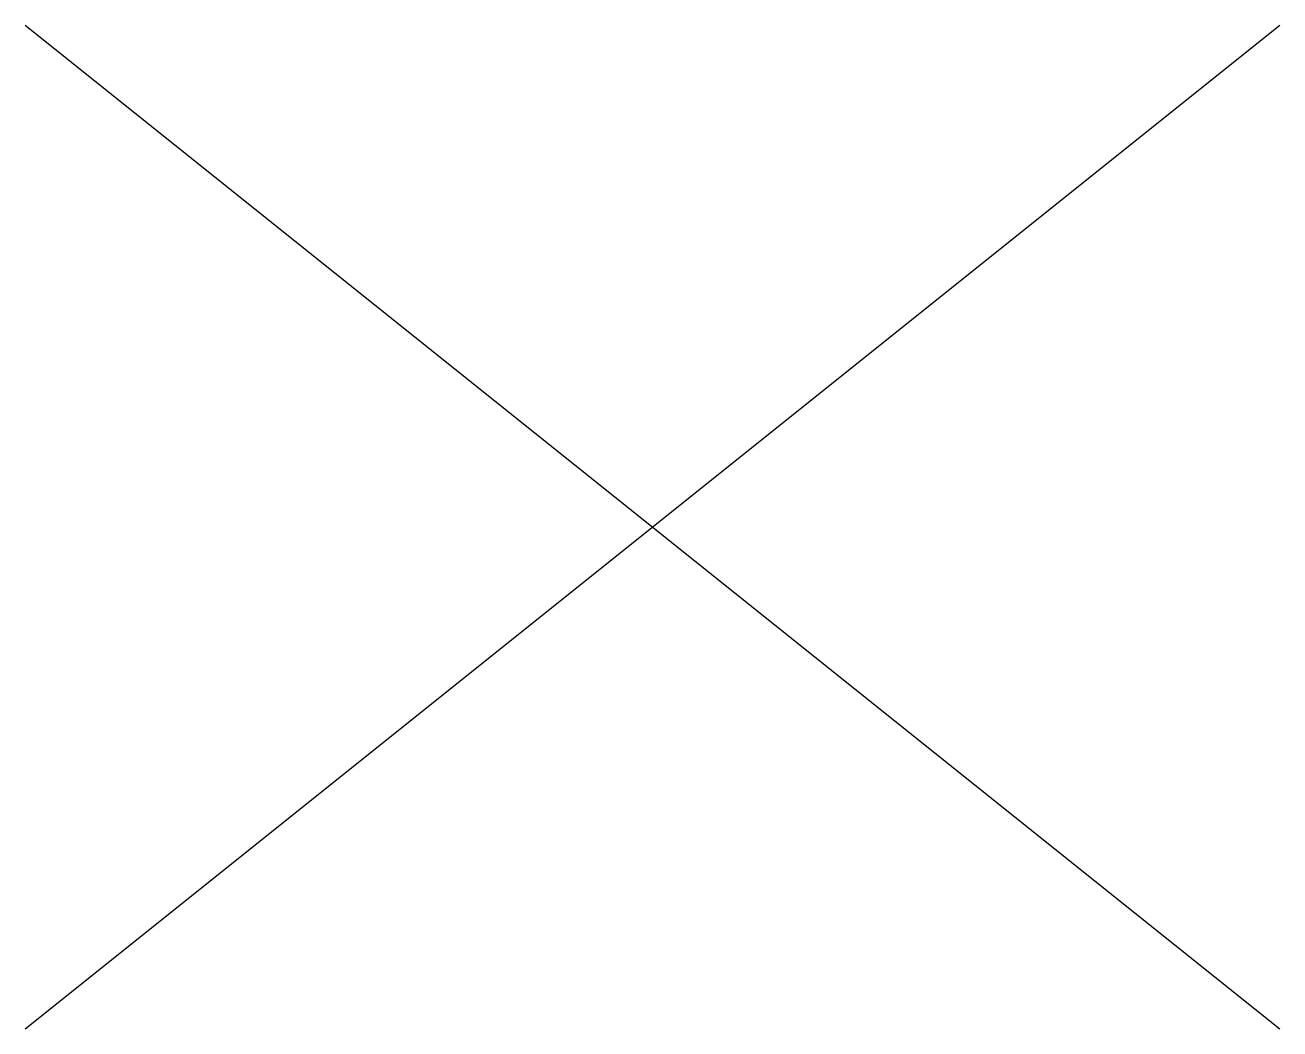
# Model space of a CAD drawing. Header units: millimetres. Extents: x -0.7 to 0.7, y -0.56 to 0.56.
import ezdxf

# ---------------------------------------------------------------- set-up
doc = ezdxf.new("R2010")
doc.units = ezdxf.units.MM
doc.layers.add('SYMB_FIL_FIN', color=1, linetype='Continuous')

msp = doc.modelspace()

# ---------------------------------------------------------------- linework, layer by layer
at = {"layer": 'SYMB_FIL_FIN'}
for p, q in [((-0.6952, 0.5562), (0.6952, -0.5562)), ((-0.6952, -0.5562), (0.6952, 0.5562))]:
    msp.add_line(p, q, dxfattribs=at)

doc.saveas('drawing.dxf')
